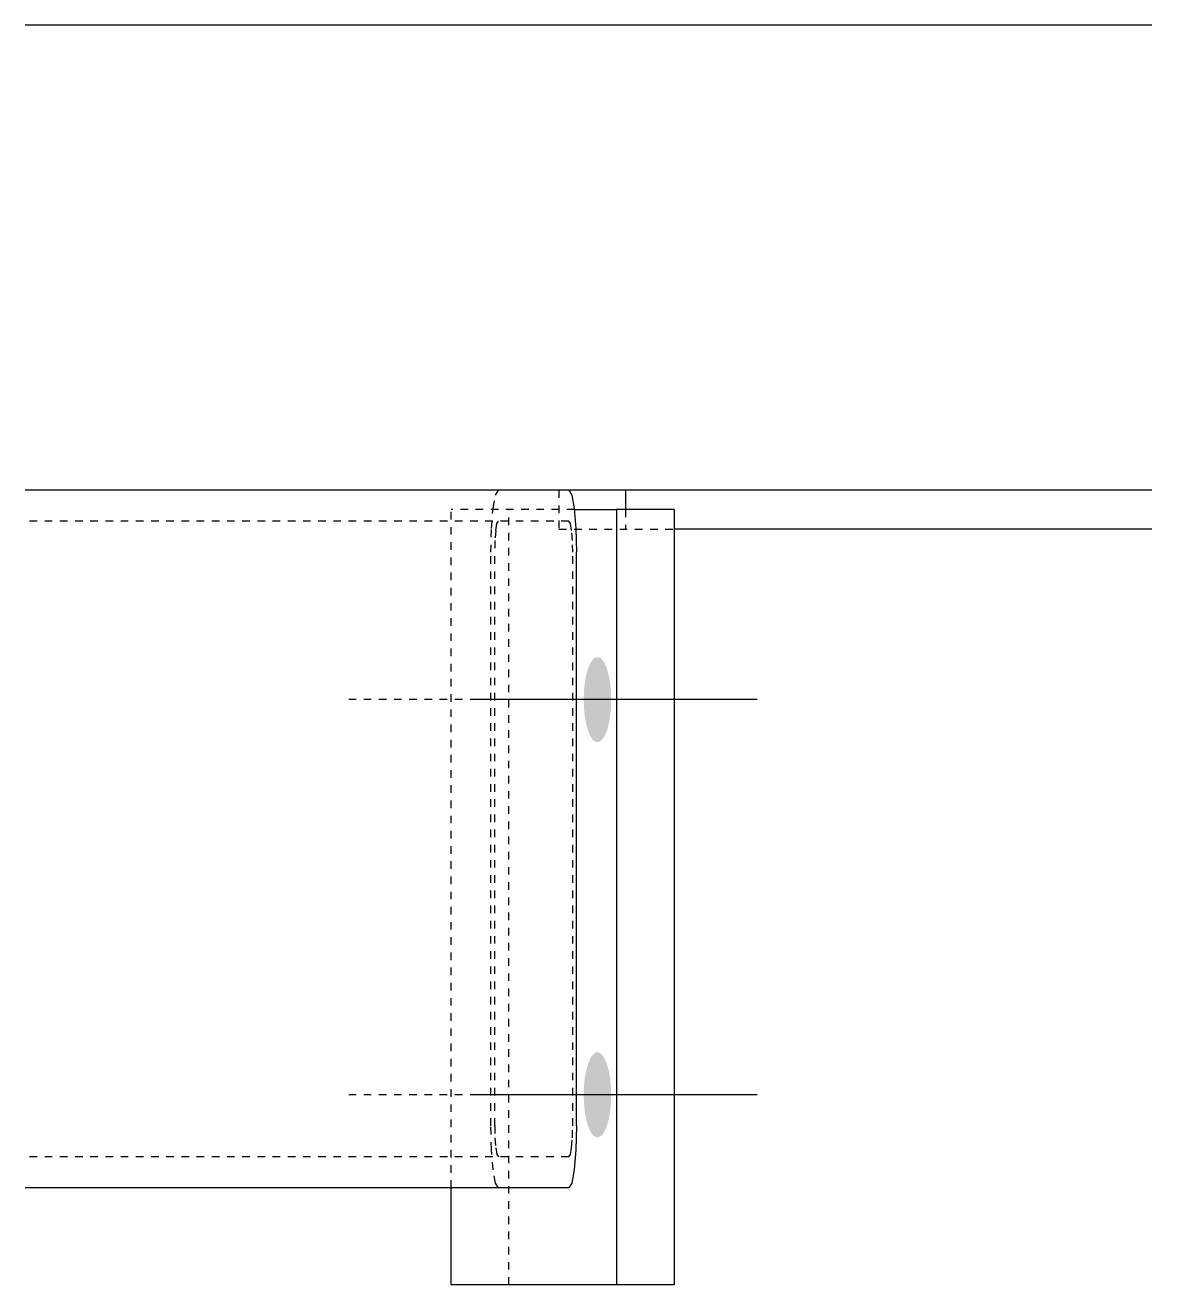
# Model space of a CAD drawing. Header units: millimetres. Extents: x 5277 to 67222, y 8 to 1401.
# Drawn here: x 35935.2 to 36225.8, y 12 to 337 of the extents above; entities that cross this region are included whole.
import ezdxf

# ---------------------------------------------------------------- set-up
doc = ezdxf.new("R2010")
doc.units = ezdxf.units.MM
doc.linetypes.add('DXK_LINE_DOT2', pattern=[3.9198, 1.9599, -1.9599])
doc.layers.add('STÅL', color=7, linetype='Continuous')

msp = doc.modelspace()

# ---------------------------------------------------------------- hatches: boundary and pattern name
at = {"layer": 'STÅL', "linetype": 'Continuous'}
for points in [[(36086.36, 163), (36086.28, 160.71), (36086.05, 158.53), (36085.68, 156.53), (36085.19, 154.83), (36084.58, 153.47), (36083.91, 152.54), (36083.18, 152.06), (36082.43, 152.06), (36081.71, 152.54), (36081.03, 153.47), (36080.43, 154.83), (36079.93, 156.53), (36079.56, 158.53), (36079.33, 160.71), (36079.25, 163), (36079.33, 165.29), (36079.56, 167.47), (36079.93, 169.47), (36080.43, 171.17), (36081.03, 172.53), (36081.71, 173.46), (36082.43, 173.94), (36083.18, 173.94), (36083.91, 173.46), (36084.58, 172.53), (36085.19, 171.17), (36085.68, 169.47), (36086.05, 167.47), (36086.28, 165.29)], [(36086.36, 61), (36086.28, 58.71), (36086.05, 56.53), (36085.68, 54.53), (36085.19, 52.83), (36084.58, 51.47), (36083.91, 50.54), (36083.18, 50.06), (36082.43, 50.06), (36081.71, 50.54), (36081.03, 51.47), (36080.43, 52.83), (36079.93, 54.53), (36079.56, 56.53), (36079.33, 58.71), (36079.25, 61), (36079.33, 63.29), (36079.56, 65.47), (36079.93, 67.47), (36080.43, 69.17), (36081.03, 70.53), (36081.71, 71.46), (36082.43, 71.94), (36083.18, 71.94), (36083.91, 71.46), (36084.58, 70.53), (36085.19, 69.17), (36085.68, 67.47), (36086.05, 65.47), (36086.28, 63.29)]]:
    msp.add_hatch(color=96, dxfattribs=at).paths.add_polyline_path(points)

# ---------------------------------------------------------------- linework, layer by layer
at = {"layer": 'STÅL', "color": 2, "linetype": 'Continuous'}
for p, q in [((36225.83, 337), (35935.17, 337)), ((36075.44, 217), (35935.17, 217)), ((36082.08, 217), (36075.44, 217)), ((36075.44, 217), (36076.19, 215.78)), ((36076.19, 215.78), (36076.83, 212.31)), ((36225.83, 217), (36082.08, 217)), ((36090.06, 217), (36090.06, 212)), ((36076.83, 212.31), (36077.26, 207.12)), ((36076.85, 212), (36087.68, 212)), ((36102.57, 212), (36087.68, 212)), ((36087.68, 212), (36087.68, 12)), ((36102.57, 212), (36102.57, 12)), ((36077.26, 207.12), (36077.4, 201)), ((36225.83, 207), (36102.57, 207)), ((36077.4, 53), (36077.4, 201)), ((36077.4, 53), (36077.26, 46.88)), ((36077.26, 46.88), (36076.83, 41.69)), ((36076.83, 41.69), (36076.19, 38.22)), ((36075.44, 37), (35935.17, 37)), ((36045.03, 12), (36045.03, 37)), ((36076.19, 38.22), (36075.44, 37)), ((36102.57, 12), (36045.03, 12))]:
    msp.add_line(p, q, dxfattribs=at)
at = {"layer": 'STÅL', "color": 7, "linetype": 'DXK_LINE_DOT2'}
for p, q in [((36072.87, 217), (35935.17, 217)), ((36055.88, 212.31), (36056.52, 215.78)), ((36056.52, 215.78), (36057.27, 217)), ((36082.08, 217), (36072.87, 217)), ((36072.87, 217), (36072.87, 207)), ((36225.83, 217), (36082.08, 217)), ((36045.03, 37), (36045.03, 212)), ((36076.85, 212), (36045.03, 212)), ((36055.45, 207.12), (36055.88, 212.31)), ((36059.92, 12), (36059.92, 212)), ((36090.06, 212), (36090.06, 207)), ((36075.44, 209), (35935.17, 209)), ((36056.66, 207.12), (36056.89, 208.39)), ((36056.89, 208.39), (36057.27, 209)), ((36075.82, 208.39), (36075.44, 209)), ((36076.13, 206.66), (36075.82, 208.39)), ((36055.3, 201), (36055.45, 207.12)), ((36056.57, 206.66), (36056.36, 204.06)), ((36056.57, 206.66), (36056.66, 207.12)), ((36072.87, 207), (36102.57, 207)), ((36076.35, 204.06), (36076.13, 206.66)), ((36056.36, 204.06), (36056.29, 201)), ((36076.42, 201), (36076.35, 204.06)), ((36055.3, 53), (36055.3, 201)), ((36056.29, 53), (36056.29, 201)), ((36076.42, 53), (36076.42, 201)), ((36055.45, 46.88), (36055.3, 53)), ((36056.29, 53), (36056.36, 49.94)), ((36076.35, 49.94), (36076.42, 53)), ((36056.36, 49.94), (36056.57, 47.34)), ((36076.13, 47.34), (36076.35, 49.94)), ((36055.88, 41.69), (36055.45, 46.88)), ((36056.57, 47.34), (36056.89, 45.61)), ((36056.89, 45.61), (36057.27, 45)), ((36075.44, 45), (36075.82, 45.61)), ((36075.82, 45.61), (36076.13, 47.34)), ((36075.44, 45), (35935.17, 45)), ((36056.52, 38.22), (36055.88, 41.69)), ((36057.27, 37), (36056.52, 38.22))]:
    msp.add_line(p, q, dxfattribs=at)
at = {"layer": 'STÅL', "color": 96, "linetype": 'DXK_LINE_DOT2'}
for p, q in [((36091.09, 163), (36018.64, 163)), ((36091.09, 61), (36018.64, 61))]:
    msp.add_line(p, q, dxfattribs=at)
at = {"layer": 'STÅL', "color": 96, "linetype": 'Continuous'}
for p, q in [((36124, 163), (36051.54, 163)), ((36124, 61), (36051.54, 61))]:
    msp.add_line(p, q, dxfattribs=at)

doc.saveas('drawing.dxf')
